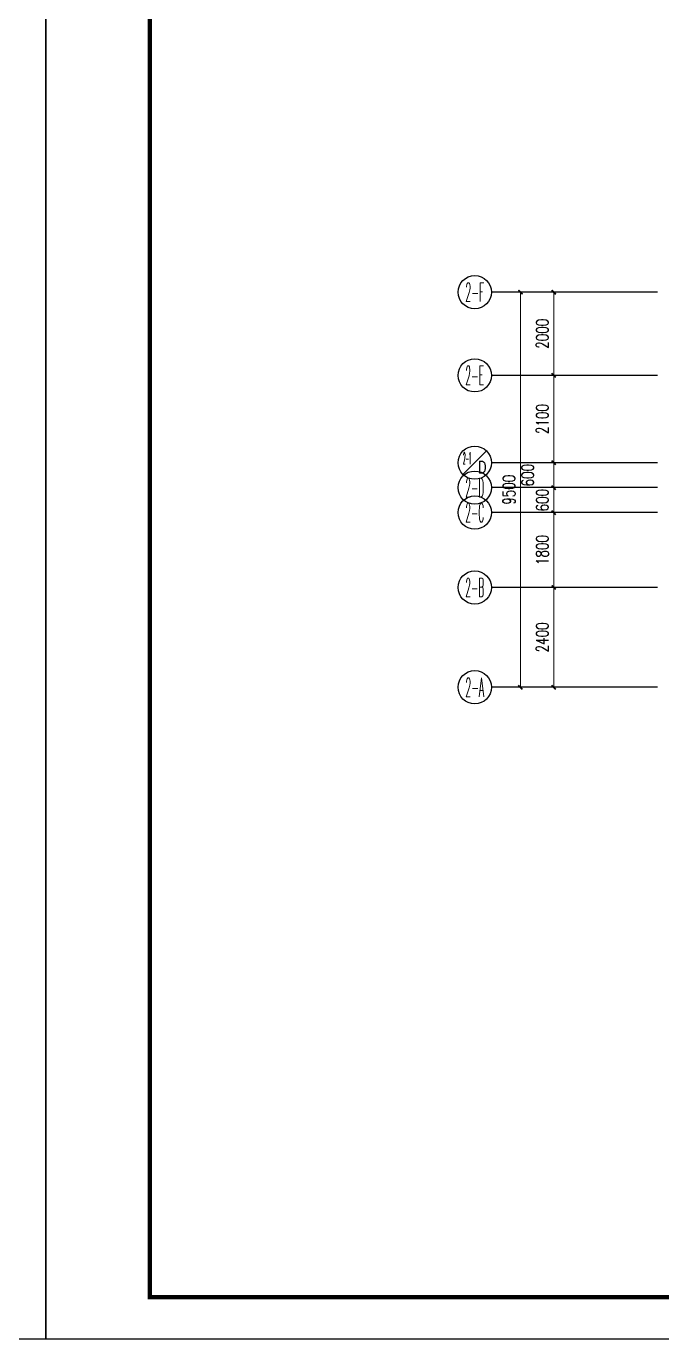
# Model space of a CAD drawing. Extents: x -9422388 to 15610651, y -1992469 to 953794.
# Drawn here: x -2787349 to -2772059, y -458212 to -426654 of the extents above; entities that cross this region are included whole.
import ezdxf
from ezdxf.enums import TextEntityAlignment as Align

# ---------------------------------------------------------------- set-up
doc = ezdxf.new("R2010")
doc.units = 0
doc.header["$LTSCALE"] = 1000
for name, color, linetype in [('AXIS', 3, 'Continuous'), ('AXIS_TEXT', 7, 'Continuous'), ('PUB_TITLE', 4, 'Continuous')]:
    doc.layers.add(name, color=color, linetype=linetype)
doc.layers.add('建筑底图', color=8, linetype='Continuous', lineweight=5)
doc.styles.add('_TCH_AXIS', font='COMPLEX', dxfattribs={"bigfont": 'GBCBIG'})
doc.styles.add('_TCH_DIM_T3', font='SIMPLEX', dxfattribs={"width": 0.705882, "bigfont": 'GBCBIG'})
doc.styles.add('COMPLEX', font='COMPLEX')
doc.dimstyles.new('_TCH_ARCH&&100', dxfattribs={"dimtxt": 297.5, "dimasz": 100, "dimexe": 250, "dimexo": 300, "dimgap": 126.25, "dimtad": 1, "dimdec": 0, "dimzin": 0, "dimdsep": 46, "dimtxsty": '_TCH_DIM_T3', "dimblk": 'ARCHTICK', "dimcen": 0.09, "dimclrt": 7, "dimazin": 2, "dimtfac": 1, "dimtdec": 0, "dimtix": 1, "dimtmove": 2, "dimatfit": 3, "dimfxl": 0, "dimtolj": 1, "dimtzin": 0, "dimarcsym": 0})

# ---------------------------------------------------------------- blocks, each defined once
blk = doc.blocks.new('_AXISO')
at = {"color": 0}
blk.add_circle((0, 0), 0.5, dxfattribs=at)
at = {"layer": 'AXIS_TEXT', "color": 0, "style": 'COMPLEX', "width": 1.041667}
blk.add_attdef('A', text='', height=0.56, dxfattribs=at).set_placement((-0.25, -0.28), (0.25, -0.28), align=Align.FIT)
blk = doc.blocks.new('_ArchTick')
at = {"color": 0, "linetype": 'ByBlock', "const_width": 0.4}
blk.add_lwpolyline([(-0.5, -0.5), (0.5, 0.5)], dxfattribs=at)
blk = doc.blocks.new('*D867')
at = {"layer": 'AXIS', "color": 0, "lineweight": -2, "transparency": 16777216}
for p, q in [((1754530, -394175), (1751280, -394175)), ((1751530, -403675), (1751530, -394175)), ((1754530, -403675), (1751280, -403675))]:
    blk.add_line(p, q, dxfattribs=at)
at = {"layer": 'Defpoints', "color": 0, "transparency": 16777216}
for p in [(1751530, -394175), (1754830, -394175), (1754830, -403675)]:
    blk.add_point(p, dxfattribs=at)
at = {"layer": 'AXIS', "color": 0, "lineweight": -2, "transparency": 16777216, "xscale": 100, "yscale": 100, "zscale": 100}
for p, rotation in [((1751530, -394175), 90), ((1751530, -403675), 270)]:
    blk.add_blockref('_ArchTick', p, dxfattribs=dict(at, rotation=rotation))
at = {"layer": 'AXIS', "color": 7, "transparency": 16777216, "insert": (1751255, -398925), "char_height": 297.5, "attachment_point": 5, "rotation": 90, "style": '_TCH_DIM_T3'}
blk.add_mtext('\\A1;9500', dxfattribs=at)
blk = doc.blocks.new('*D868')
at = {"layer": 'AXIS', "color": 0, "lineweight": -2, "transparency": 16777216}
for p, q in [((1754530, -401275), (1752080, -401275)), ((1752330, -403675), (1752330, -401275)), ((1754530, -403675), (1752080, -403675))]:
    blk.add_line(p, q, dxfattribs=at)
at = {"layer": 'Defpoints', "color": 0, "transparency": 16777216}
for p in [(1752330, -401275), (1754830, -401275), (1754830, -403675)]:
    blk.add_point(p, dxfattribs=at)
at = {"layer": 'AXIS', "color": 0, "lineweight": -2, "transparency": 16777216, "xscale": 100, "yscale": 100, "zscale": 100}
for p, rotation in [((1752330, -401275), 90), ((1752330, -403675), 270)]:
    blk.add_blockref('_ArchTick', p, dxfattribs=dict(at, rotation=rotation))
at = {"layer": 'AXIS', "color": 7, "transparency": 16777216, "insert": (1752055, -402475), "char_height": 297.5, "attachment_point": 5, "rotation": 90, "style": '_TCH_DIM_T3'}
blk.add_mtext('\\A1;2400', dxfattribs=at)
blk = doc.blocks.new('*D869')
at = {"layer": 'AXIS', "color": 0, "lineweight": -2, "transparency": 16777216}
for p, q in [((1754530, -399475), (1752080, -399475)), ((1752330, -401275), (1752330, -399475)), ((1754530, -401275), (1752080, -401275))]:
    blk.add_line(p, q, dxfattribs=at)
at = {"layer": 'Defpoints', "color": 0, "transparency": 16777216}
for p in [(1752330, -399475), (1754830, -399475), (1754830, -401275)]:
    blk.add_point(p, dxfattribs=at)
at = {"layer": 'AXIS', "color": 0, "lineweight": -2, "transparency": 16777216, "xscale": 100, "yscale": 100, "zscale": 100}
for p, rotation in [((1752330, -399475), 90), ((1752330, -401275), 270)]:
    blk.add_blockref('_ArchTick', p, dxfattribs=dict(at, rotation=rotation))
at = {"layer": 'AXIS', "color": 7, "transparency": 16777216, "insert": (1752055, -400375), "char_height": 297.5, "attachment_point": 5, "rotation": 90, "style": '_TCH_DIM_T3'}
blk.add_mtext('\\A1;1800', dxfattribs=at)
blk = doc.blocks.new('*D870')
at = {"layer": 'AXIS', "color": 0, "lineweight": -2, "transparency": 16777216}
for p, q in [((1754530, -398875), (1752080, -398875)), ((1752330, -398875), (1752330, -398775)), ((1752330, -399475), (1752330, -398875)), ((1754530, -399475), (1752080, -399475)), ((1752330, -399475), (1752330, -399575))]:
    blk.add_line(p, q, dxfattribs=at)
at = {"layer": 'Defpoints', "color": 0, "transparency": 16777216}
for p in [(1752330, -398875), (1754830, -398875), (1754830, -399475)]:
    blk.add_point(p, dxfattribs=at)
at = {"layer": 'AXIS', "color": 0, "lineweight": -2, "transparency": 16777216, "xscale": 100, "yscale": 100, "zscale": 100}
for p, rotation in [((1752330, -398875), 270), ((1752330, -399475), 90)]:
    blk.add_blockref('_ArchTick', p, dxfattribs=dict(at, rotation=rotation))
at = {"layer": 'AXIS', "color": 7, "transparency": 16777216, "insert": (1752055, -399175), "char_height": 297.5, "attachment_point": 5, "rotation": 90, "style": '_TCH_DIM_T3'}
blk.add_mtext('\\A1;600', dxfattribs=at)
blk = doc.blocks.new('*D871')
at = {"layer": 'AXIS', "color": 0, "lineweight": -2, "transparency": 16777216}
for p, q in [((1754530, -398275), (1752080, -398275)), ((1752330, -398875), (1752330, -398275)), ((1754530, -398875), (1752080, -398875))]:
    blk.add_line(p, q, dxfattribs=at)
at = {"layer": 'Defpoints', "color": 0, "transparency": 16777216}
for p in [(1752330, -398275), (1754830, -398275), (1754830, -398875)]:
    blk.add_point(p, dxfattribs=at)
at = {"layer": 'AXIS', "color": 0, "lineweight": -2, "transparency": 16777216, "xscale": 100, "yscale": 100, "zscale": 100}
for p, rotation in [((1752330, -398275), 90), ((1752330, -398875), 270)]:
    blk.add_blockref('_ArchTick', p, dxfattribs=dict(at, rotation=rotation))
at = {"layer": 'AXIS', "color": 7, "transparency": 16777216, "insert": (1751705, -398575), "char_height": 297.5, "attachment_point": 5, "rotation": 90, "style": '_TCH_DIM_T3'}
blk.add_mtext('\\A1;600', dxfattribs=at)
blk = doc.blocks.new('*D872')
at = {"layer": 'AXIS', "color": 0, "lineweight": -2, "transparency": 16777216}
for p, q in [((1754530, -396175), (1752080, -396175)), ((1752330, -398275), (1752330, -396175)), ((1754530, -398275), (1752080, -398275))]:
    blk.add_line(p, q, dxfattribs=at)
at = {"layer": 'Defpoints', "color": 0, "transparency": 16777216}
for p in [(1752330, -396175), (1754830, -396175), (1754830, -398275)]:
    blk.add_point(p, dxfattribs=at)
at = {"layer": 'AXIS', "color": 0, "lineweight": -2, "transparency": 16777216, "xscale": 100, "yscale": 100, "zscale": 100}
for p, rotation in [((1752330, -396175), 90), ((1752330, -398275), 270)]:
    blk.add_blockref('_ArchTick', p, dxfattribs=dict(at, rotation=rotation))
at = {"layer": 'AXIS', "color": 7, "transparency": 16777216, "insert": (1752055, -397225), "char_height": 297.5, "attachment_point": 5, "rotation": 90, "style": '_TCH_DIM_T3'}
blk.add_mtext('\\A1;2100', dxfattribs=at)
blk = doc.blocks.new('*D873')
at = {"layer": 'AXIS', "color": 0, "lineweight": -2, "transparency": 16777216}
for p, q in [((1754530, -394175), (1752080, -394175)), ((1752330, -396175), (1752330, -394175)), ((1754530, -396175), (1752080, -396175))]:
    blk.add_line(p, q, dxfattribs=at)
at = {"layer": 'Defpoints', "color": 0, "transparency": 16777216}
for p in [(1752330, -394175), (1754830, -394175), (1754830, -396175)]:
    blk.add_point(p, dxfattribs=at)
at = {"layer": 'AXIS', "color": 0, "lineweight": -2, "transparency": 16777216, "xscale": 100, "yscale": 100, "zscale": 100}
for p, rotation in [((1752330, -394175), 90), ((1752330, -396175), 270)]:
    blk.add_blockref('_ArchTick', p, dxfattribs=dict(at, rotation=rotation))
at = {"layer": 'AXIS', "color": 7, "transparency": 16777216, "insert": (1752055, -395175), "char_height": 297.5, "attachment_point": 5, "rotation": 90, "style": '_TCH_DIM_T3'}
blk.add_mtext('\\A1;2000', dxfattribs=at)
blk = doc.blocks.new('3333')
at = {"layer": 'AXIS', "color": 8}
for p, q in [((1754830.2, -394174.7), (1750830.2, -394174.7)), ((1754830.2, -396174.7), (1750830.2, -396174.7)), ((1750147.4, -398557.6), (1750713, -397991.9)), ((1754830.2, -398274.7), (1750830.2, -398274.7)), ((1754830.2, -398874.7), (1750830.2, -398874.7)), ((1754830.2, -399474.7), (1750830.2, -399474.7)), ((1754830.2, -401274.7), (1750830.2, -401274.7)), ((1754830.2, -403674.7), (1750830.2, -403674.7))]:
    blk.add_line(p, q, dxfattribs=at)
blk.add_circle((1750430.2, -398274.7), 400, dxfattribs=at)
ref = blk.add_blockref('_AXISO', (1750430.2, -394174.7), dxfattribs=dict(at, xscale=800, yscale=800, zscale=800))
ref.add_attrib('A', '2-F', dxfattribs={"layer": 'AXIS_TEXT', "color": 8, "height": 452.55, "style": '_TCH_AXIS', "width": 0.33871}).set_placement((1750203.9, -394401), (1750656.5, -394401), align=Align.FIT)
ref = blk.add_blockref('_AXISO', (1750430.2, -396174.7), dxfattribs=dict(at, xscale=800, yscale=800, zscale=800))
ref.add_attrib('A', '2-E', dxfattribs={"layer": 'AXIS_TEXT', "color": 8, "height": 452.55, "style": '_TCH_AXIS', "width": 0.33871}).set_placement((1750203.9, -396401), (1750656.5, -396401), align=Align.FIT)
ref = blk.add_blockref('_AXISO', (1750430.2, -398874.7), dxfattribs=dict(at, xscale=800, yscale=800, zscale=800))
ref.add_attrib('A', '2-D', dxfattribs={"layer": 'AXIS_TEXT', "color": 8, "height": 452.55, "style": '_TCH_AXIS', "width": 0.333333}).set_placement((1750203.9, -399101), (1750656.5, -399101), align=Align.FIT)
ref = blk.add_blockref('_AXISO', (1750430.2, -399474.7), dxfattribs=dict(at, xscale=800, yscale=800, zscale=800))
ref.add_attrib('A', '2-C', dxfattribs={"layer": 'AXIS_TEXT', "color": 8, "height": 452.55, "style": '_TCH_AXIS', "width": 0.344262}).set_placement((1750203.9, -399701), (1750656.5, -399701), align=Align.FIT)
ref = blk.add_blockref('_AXISO', (1750430.2, -401274.7), dxfattribs=dict(at, xscale=800, yscale=800, zscale=800))
ref.add_attrib('A', '2-B', dxfattribs={"layer": 'AXIS_TEXT', "color": 8, "height": 452.55, "style": '_TCH_AXIS', "width": 0.333333}).set_placement((1750203.9, -401501), (1750656.5, -401501), align=Align.FIT)
ref = blk.add_blockref('_AXISO', (1750430.2, -403674.7), dxfattribs=dict(at, xscale=800, yscale=800, zscale=800))
ref.add_attrib('A', '2-A', dxfattribs={"layer": 'AXIS_TEXT', "color": 8, "height": 452.55, "style": '_TCH_AXIS', "width": 0.328125}).set_placement((1750203.9, -403901), (1750656.5, -403901), align=Align.FIT)
at = {"layer": 'AXIS_TEXT', "color": 7, "style": '_TCH_AXIS'}
for s, height, width, p, p2 in [('2-1', 286.22, 0.266804, (1750150.2, -398310.5), (1750350.2, -398310.5)), ('D', 286.2, 0.863188, (1750510.2, -398525.2), (1750710.2, -398525.2))]:
    blk.add_text(s, height=height, dxfattribs=dict(at, width=width)).set_placement(p, p2, align=Align.FIT)
at = {"layer": 'AXIS', "color": 8}
for p1, p2, distance, picture, middle in [((1754830.2, -403674.7), (1754830.2, -394174.7), 3300, '*D867', (1751255.2, -398924.7)), ((1754830.2, -396174.7), (1754830.2, -394174.7), 2500, '*D873', (1752055.2, -395174.7)), ((1754830.2, -398274.7), (1754830.2, -396174.7), 2500, '*D872', (1752055.2, -397224.7)), ((1754830.2, -399474.7), (1754830.2, -398874.7), 2500, '*D870', (1752055.2, -399174.7)), ((1754830.2, -401274.7), (1754830.2, -399474.7), 2500, '*D869', (1752055.2, -400374.7)), ((1754830.2, -403674.7), (1754830.2, -401274.7), 2500, '*D868', (1752055.2, -402474.7))]:
    dim = blk.add_aligned_dim(p1=p1, p2=p2, distance=distance, dimstyle='_TCH_ARCH&&100', dxfattribs=at)
    dim.commit()
    dim.dimension.update_dxf_attribs({"geometry": picture, "text_midpoint": middle})
dim = blk.add_linear_dim(base=(1752330.2, -398274.7), p1=(1754830.2, -398874.7), p2=(1754830.2, -398274.7), angle=90, dimstyle='_TCH_ARCH&&100', dxfattribs=at)
dim.commit()
dim.dimension.update_dxf_attribs({"geometry": '*D871', "text_midpoint": (1751705.2, -398574.7), "dimtype": 129})

msp = doc.modelspace()

# ---------------------------------------------------------------- linework, layer by layer
at = {"layer": 'PUB_TITLE'}
for points in [[(-2891974.25692, -458212.1496), (-2786874.25692, -458212.1496), (-2786874.25692, -398812.1496), (-2891974.25692, -398812.1496)], [(-2786874.25692, -458212.1496), (-2681774.25692, -458212.1496), (-2681774.25692, -398812.1496), (-2786874.25692, -398812.1496)]]:
    msp.add_lwpolyline(points, close=True, dxfattribs=at)
at = {"layer": 'PUB_TITLE', "const_width": 100}
msp.add_lwpolyline([(-2784374.25692, -457212.1496), (-2682774.25692, -457212.1496), (-2682774.25692, -399812.1496), (-2784374.25692, -399812.1496)], close=True, dxfattribs=at)

# ---------------------------------------------------------------- block references
at = {"layer": '建筑底图', "color": 8}
msp.add_blockref('3333', (-4526988.93389, -38873.50822), dxfattribs=at)

doc.saveas('drawing.dxf')
